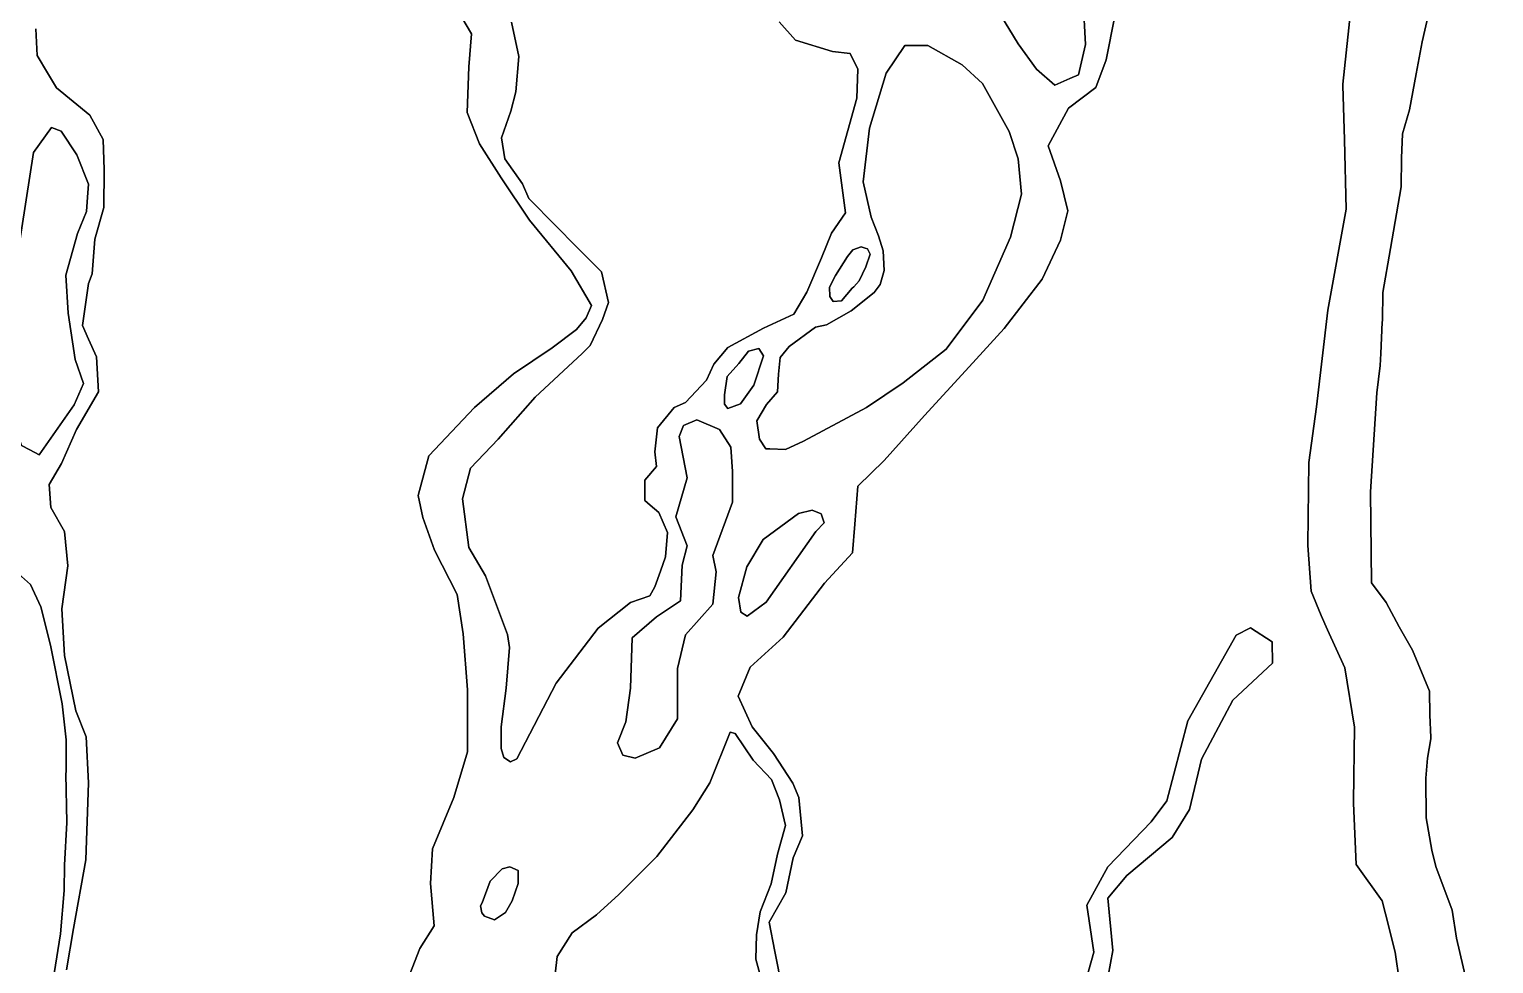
# Model space of a CAD drawing. Header units: inches. Extents: x 288635 to 1232953, y 676945 to 1655780.
# Drawn here: x 509250 to 526122, y 1441912 to 1452679 of the extents above; entities that cross this region are included whole.
import ezdxf

# ---------------------------------------------------------------- set-up
doc = ezdxf.new("R2010")
doc.units = ezdxf.units.IN
doc.header["$MEASUREMENT"] = 0
doc.layers.add('Images', color=7, linetype='Continuous')
picture_1 = doc.add_image_def('image4.jpg', size_in_pixel=(1536, 2752))

msp = doc.modelspace()

# ---------------------------------------------------------------- linework, layer by layer
at = {"color": 1}
for points in [[(517923.8432, 1441627.8141), (517839.1764, 1442051.1483), (517775.6762, 1442389.8156), (517966.1766, 1442728.483), (518050.8435, 1443130.6505), (518156.677, 1443384.651), (518114.3436, 1443829.1519), (518045.7341, 1443991.3198), (517823.736, 1444334.5714), (517580.3188, 1444641.4887), (517416.2768, 1444996.0311), (517553.8604, 1445329.4067), (517936.59, 1445673.9806), (518413.2995, 1446295.7756), (518734.6555, 1446646.3458), (518760.3628, 1446975.1184), (518797.4046, 1447414.3276), (519099.0302, 1447710.6615), (519564.6978, 1448229.2459), (520077.9905, 1448790.1637), (520483.6639, 1449230.4443), (520919.3671, 1449800.874), (521131.0342, 1450250.6666), (521215.7011, 1450589.3339), (521131.0342, 1450933.2929), (520988.1589, 1451335.4604), (521221.7783, 1451771.8583), (521537.0428, 1452008.3066), (521656.1055, 1452325.8072), (521854.5434, 1453317.9967)], [(521854.5434, 1453317.9967), (521656.1055, 1452325.8072), (521537.0428, 1452008.3066), (521221.7783, 1451771.8583), (520988.1589, 1451335.4604), (521131.0342, 1450933.2929), (521215.7011, 1450589.3339), (521131.0342, 1450250.6666), (520919.3671, 1449800.874), (520483.6639, 1449230.4443), (520077.9905, 1448790.1637), (519564.6978, 1448229.2459), (519099.0302, 1447710.6615), (518797.4046, 1447414.3276), (518760.3628, 1446975.1184), (518734.6555, 1446646.3458), (518413.2995, 1446295.7756), (517936.59, 1445673.9806), (517553.8604, 1445329.4067), (517416.2768, 1444996.0311), (517580.3188, 1444641.4887), (517823.736, 1444334.5714), (518045.7341, 1443991.3198), (518114.3436, 1443829.1519), (518156.677, 1443384.651), (518050.8435, 1443130.6505), (517966.1766, 1442728.483), (517775.6762, 1442389.8156), (517839.1764, 1442051.1483), (517923.8432, 1441627.8141)], [(521393.054, 1453002.774), (521419.5124, 1452505.3563), (521340.1372, 1452156.1056), (521237.1795, 1452111.3445), (521237.1795, 1452111.3445), (521066.8138, 1452037.2776), (520854.5001, 1452221.3851), (520644.6777, 1452511.1398), (520238.0213, 1453183.007)], [(520238.0213, 1453183.007), (520644.6777, 1452511.1398), (520854.5001, 1452221.3851), (521066.8138, 1452037.2776), (521237.1795, 1452111.3445), (521340.1372, 1452156.1056), (521419.5124, 1452505.3563), (521393.054, 1453002.774)], [(524492.8391, 1453060.7444), (524384.8239, 1452045.7599), (524385.1158, 1452035.0216), (524384.8239, 1452032.279), (524401.8918, 1451404.3381), (524423.5992, 1450605.703), (524209.821, 1449444.6354), (524081.1383, 1448328.6828), (523992.2012, 1447687.1631), (523980.3757, 1446744.0585), (523980.5196, 1446742.055), (523980.3757, 1446730.5776), (524018.097, 1446205.4515), (524134.144, 1445923.2258), (524207.4002, 1445760.0469), (524405.0427, 1445319.796), (524518.6297, 1444636.9138), (524508.5272, 1443777.366), (524508.6489, 1443774.2357), (524508.5272, 1443763.8851), (524536.1136, 1443054.0447), (524836.5931, 1442635.2859), (524876.1022, 1442487.7977), (524985.4749, 1442044.4094), (525086.5923, 1441355.2361)], [(525086.5923, 1441355.2361), (524985.4749, 1442044.4094), (524876.1022, 1442487.7977), (524836.5931, 1442635.2859), (524536.1136, 1443054.0447), (524508.5272, 1443763.8851), (524508.6489, 1443774.2357), (524508.5272, 1443777.366), (524518.6297, 1444636.9138), (524405.0427, 1445319.796), (524207.4002, 1445760.0469), (524134.144, 1445923.2258), (524018.097, 1446205.4515), (523980.3757, 1446730.5776), (523980.5196, 1446742.055), (523980.3757, 1446744.0585), (523992.2012, 1447687.1631), (524081.1383, 1448328.6828), (524209.821, 1449444.6354), (524423.5992, 1450605.703), (524401.8918, 1451404.3381), (524384.8239, 1452032.279), (524385.1158, 1452035.0216), (524384.8239, 1452045.7599), (524492.8391, 1453060.7444)], [(514122.6595, 1453003.1815), (514346.1799, 1452627.2607), (514315.6999, 1452246.26), (514295.5641, 1451721.9867), (514437.746, 1451358.6327), (514686.5406, 1450966.0974), (515011.6613, 1450478.4164), (515494.2622, 1449894.2153), (515727.9427, 1449497.9745), (515665.3768, 1449355.0694), (515555.2223, 1449218.5739), (515275.8218, 1449010.2935), (514828.8349, 1448710.2429), (514378.6423, 1448321.4402), (513854.167, 1447766.1134), (513731.4987, 1447308.4901), (513782.2988, 1447054.4896), (513919.4591, 1446678.5688), (514178.5396, 1446165.4878), (514249.6597, 1445713.3669), (514299.2671, 1445067.0587), (514299.2671, 1444352.6822), (514142.9795, 1443828.6831), (513894.1236, 1443234.8267), (513874.1203, 1442834.7601), (513914.3791, 1442350.4002), (513748.5553, 1442086.1314), (513457.7141, 1441339.9203)], [(513457.7141, 1441339.9203), (513748.5553, 1442086.1314), (513914.3791, 1442350.4002), (513874.1203, 1442834.7601), (513894.1236, 1443234.8267), (514142.9795, 1443828.6831), (514299.2671, 1444352.6822), (514299.2671, 1445067.0587), (514249.6597, 1445713.3669), (514178.5396, 1446165.4878), (513919.4591, 1446678.5688), (513782.2988, 1447054.4896), (513731.4987, 1447308.4901), (513854.167, 1447766.1134), (514378.6423, 1448321.4402), (514828.8349, 1448710.2429), (515275.8218, 1449010.2935), (515555.2223, 1449218.5739), (515665.3768, 1449355.0694), (515727.9427, 1449497.9745), (515494.2622, 1449894.2153), (515011.6613, 1450478.4164), (514686.5406, 1450966.0974), (514437.746, 1451358.6327), (514295.5641, 1451721.9867), (514315.6999, 1452246.26), (514346.1799, 1452627.2607), (514122.6595, 1453003.1815)], [(517887.7909, 1452766.7154), (518076.203, 1452554.7518), (518504.4204, 1452424.4248), (518708.3842, 1452398.9293), (518796.1767, 1452221.5697), (518783.6925, 1451884.4986), (518578.8929, 1451139.7729), (518653.3655, 1450562.6104), (518491.9226, 1450330.5363), (518375.7439, 1450047.749), (518207.4685, 1449650.8732), (518058.2432, 1449396.8727), (517708.9925, 1449234.9474), (517299.4167, 1449012.697), (517137.4914, 1448819.0216), (517051.7662, 1448634.8712), (516810.4657, 1448377.6957), (516680.2905, 1448320.5456), (516489.2518, 1448086.8437), (516457.056, 1447810.4357), (516475.0427, 1447639.5618), (516340.5648, 1447482.3439), (516340.5648, 1447250.5684), (516401.9377, 1447197.6193), (516502.4901, 1447110.8682), (516604.0903, 1446879.0927), (516581.8653, 1446599.6921), (516523.2295, 1446437.0387), (516457.2601, 1446254.0419), (516400.5701, 1446150.1103), (516177.1524, 1446075.6377), (515804.7895, 1445777.7474), (515320.7178, 1445144.7305), (514868.2485, 1444274.5973), (514795.3004, 1444239.6643), (514715.628, 1444289.4596), (514687.7009, 1444391.4752), (514687.7009, 1444642.0407), (514743.5553, 1445088.8761), (514780.7916, 1445554.3297), (514757.7355, 1445704.1944), (514506.555, 1446380.854), (514315.338, 1446708.6546), (514240.8654, 1447267.1989), (514333.9561, 1447620.9437), (514650.4646, 1447956.0703), (515078.6819, 1448440.142), (515618.6081, 1448942.8319), (515713.0257, 1449037.2495), (515852.2753, 1449334.5632), (515923.7129, 1449530.3553), (515844.3378, 1449884.8977), (515569.1705, 1450157.419), (515025.8984, 1450711.5831), (515004.2093, 1450730.1737), (514930.6902, 1450899.8331), (514730.4397, 1451186.6503), (514690.7521, 1451427.4216), (514796.2339, 1451737.6077), (514855.2642, 1451958.9712), (514890.0116, 1452364.3583), (514805.0314, 1452759.61)], [(514805.0314, 1452759.61), (514890.0116, 1452364.3583), (514855.2642, 1451958.9712), (514796.2339, 1451737.6077), (514690.7521, 1451427.4216), (514730.4397, 1451186.6503), (514930.6902, 1450899.8331), (515004.2093, 1450730.1737), (515025.8984, 1450711.5831), (515569.1705, 1450157.419), (515844.3378, 1449884.8977), (515923.7129, 1449530.3553), (515852.2753, 1449334.5632), (515713.0257, 1449037.2495), (515618.6081, 1448942.8319), (515078.6819, 1448440.142), (514650.4646, 1447956.0703), (514333.9561, 1447620.9437), (514240.8654, 1447267.1989), (514315.338, 1446708.6546), (514506.555, 1446380.854), (514757.7355, 1445704.1944), (514780.7916, 1445554.3297), (514743.5553, 1445088.8761), (514687.7009, 1444642.0407), (514687.7009, 1444391.4752), (514715.628, 1444289.4596), (514795.3004, 1444239.6643), (514868.2485, 1444274.5973), (515320.7178, 1445144.7305), (515804.7895, 1445777.7474), (516177.1524, 1446075.6377), (516400.5701, 1446150.1103), (516457.2601, 1446254.0419), (516523.2295, 1446437.0387), (516581.8653, 1446599.6921), (516604.0903, 1446879.0927), (516502.4901, 1447110.8682), (516401.9377, 1447197.6193), (516340.5648, 1447250.5684), (516340.5648, 1447482.3439), (516475.0427, 1447639.5618), (516457.056, 1447810.4357), (516489.2518, 1448086.8437), (516680.2905, 1448320.5456), (516810.4657, 1448377.6957), (517051.7662, 1448634.8712), (517137.4914, 1448819.0216), (517299.4167, 1449012.697), (517708.9925, 1449234.9474), (518058.2432, 1449396.8727), (518207.4685, 1449650.8732), (518375.7439, 1450047.749), (518491.9226, 1450330.5363), (518653.3655, 1450562.6104), (518578.8929, 1451139.7729), (518783.6925, 1451884.4986), (518796.1767, 1452221.5697), (518708.3842, 1452398.9293), (518504.4204, 1452424.4248), (518076.203, 1452554.7518), (517887.7909, 1452766.7154)], [(525807.0183, 1441710.669), (525694.8347, 1442205.97), (525641.9179, 1442529.8207), (525455.6509, 1443031.4717), (525409.0841, 1443221.9721), (525342.9937, 1443595.0512), (525338.8507, 1444049.586), (525358.284, 1444281.6433), (525396.3841, 1444503.8937), (525395.944, 1444514.8075), (525396.3841, 1444517.3746), (525385.8008, 1444779.8418), (525381.5674, 1445052.8924), (525184.717, 1445527.0267), (525032.3167, 1445793.7272), (524882.0331, 1446075.2444), (524714.8161, 1446301.7282), (524704.2327, 1447348.6994), (524776.3402, 1448489.2858), (524814.2996, 1448807.0857), (524820.7685, 1448945.285), (524837.583, 1449304.5033), (524841.0179, 1449325.4223), (524846.0201, 1449646.7203), (524931.7743, 1450153.7432), (525055.7801, 1450862.8162), (525059.8334, 1451192.5738), (525070.4168, 1451476.2077), (525150.8503, 1451751.3749), (525229.1671, 1452164.1257), (525296.9006, 1452536.6598), (525370.0504, 1452852.8998)], [(525370.0504, 1452852.8998), (525296.9006, 1452536.6598), (525229.1671, 1452164.1257), (525150.8503, 1451751.3749), (525070.4168, 1451476.2077), (525059.8334, 1451192.5738), (525055.7801, 1450862.8162), (524931.7743, 1450153.7432), (524846.0201, 1449646.7203), (524841.0179, 1449325.4223), (524837.583, 1449304.5033), (524820.7685, 1448945.285), (524814.2996, 1448807.0857), (524776.3402, 1448489.2858), (524704.2327, 1447348.6994), (524714.8161, 1446301.7282), (524882.0331, 1446075.2444), (525032.3167, 1445793.7272), (525184.717, 1445527.0267), (525381.5674, 1445052.8924), (525385.8008, 1444779.8418), (525396.3841, 1444517.3746), (525395.944, 1444514.8075), (525396.3841, 1444503.8937), (525358.284, 1444281.6433), (525338.8507, 1444049.586), (525342.9937, 1443595.0512), (525409.0841, 1443221.9721), (525455.6509, 1443031.4717), (525641.9179, 1442529.8207), (525694.8347, 1442205.97), (525807.0183, 1441710.669)], [(509678.7089, 1441840.7058), (509758.0841, 1442316.9568), (509900.8564, 1443110.5162), (509933.6334, 1443995.494), (509904.2358, 1444524.6502), (509784.5425, 1444825.2118), (509657.5422, 1445465.5047), (509625.7922, 1445999.9641), (509695.5079, 1446495.8115), (509655.8203, 1446892.6873), (509497.07, 1447170.5004), (509477.6252, 1447434.0087), (509620.5005, 1447677.4258), (509795.1258, 1448069.01), (510048.6413, 1448503.2382), (510022.6679, 1448905.095), (509933.6334, 1449106.9066), (509863.9176, 1449264.929), (509933.6334, 1449750.193), (509973.0032, 1449861.7408), (510006.7929, 1450259.7643), (510107.3348, 1450624.8901), (510112.6265, 1451058.8076), (510101.7199, 1451407.7351), (509948.5845, 1451688.5172), (509562.292, 1452006.0178), (509459.7556, 1452176.9119), (509340.0416, 1452376.4352), (509324.1665, 1452683.3525)], [(509324.1665, 1452683.3525), (509340.0416, 1452376.4352), (509459.7556, 1452176.9119), (509562.292, 1452006.0178), (509948.5845, 1451688.5172), (510101.7199, 1451407.7351), (510112.6265, 1451058.8076), (510107.3348, 1450624.8901), (510006.7929, 1450259.7643), (509973.0032, 1449861.7408), (509933.6334, 1449750.193), (509863.9176, 1449264.929), (509933.6334, 1449106.9066), (510022.6679, 1448905.095), (510048.6413, 1448503.2382), (509795.1258, 1448069.01), (509620.5005, 1447677.4258), (509477.6252, 1447434.0087), (509497.07, 1447170.5004), (509655.8203, 1446892.6873), (509695.5079, 1446495.8115), (509625.7922, 1445999.9641), (509657.5422, 1445465.5047), (509784.5425, 1444825.2118), (509904.2358, 1444524.6502), (509933.6334, 1443995.494), (509900.8564, 1443110.5162), (509758.0841, 1442316.9568), (509678.7089, 1441840.7058)], [(509126.6106, 1446406.5396), (509264.1942, 1446282.1852), (509383.2569, 1446025.5388), (509494.3822, 1445581.0379), (509629.3199, 1444906.3491), (509674.2992, 1444490.9524), (509674.2992, 1444125.8267), (509672.3065, 1444098.5475), (509682.2367, 1443538.4505), (509655.7783, 1443046.3245), (509650.4866, 1442755.2823), (509610.7991, 1442257.8646), (509536.7156, 1441800.1345)], [(509536.7156, 1441800.1345), (509610.7991, 1442257.8646), (509650.4866, 1442755.2823), (509655.7783, 1443046.3245), (509682.2367, 1443538.4505), (509672.3065, 1444098.5475), (509674.2992, 1444125.8267), (509674.2992, 1444490.9524), (509629.3199, 1444906.3491), (509494.3822, 1445581.0379), (509383.2569, 1446025.5388), (509264.1942, 1446282.1852), (509126.6106, 1446406.5396)], [(521654.9135, 1441625.1423), (521735.0282, 1442065.7731), (521674.9422, 1442666.6332), (521895.2575, 1442927.0059), (522416.0029, 1443367.6366), (522616.2896, 1443688.0953), (522756.4903, 1444268.9267), (523117.0064, 1444949.9015), (523573.8184, 1445375.2093), (523568.8257, 1445619.6877), (523319.0724, 1445782.6852), (523156.3613, 1445697.9698), (522596.261, 1444709.5575), (522355.9169, 1443788.2387), (522175.6589, 1443547.8946), (521674.9422, 1443027.1492), (521434.5981, 1442586.5185), (521514.7128, 1442045.7444), (521294.3974, 1441264.6263)], [(521294.3974, 1441264.6263), (521514.7128, 1442045.7444), (521434.5981, 1442586.5185), (521674.9422, 1443027.1492), (522175.6589, 1443547.8946), (522355.9169, 1443788.2387), (522596.261, 1444709.5575), (523156.3613, 1445697.9698), (523319.0724, 1445782.6852), (523568.8257, 1445619.6877), (523573.8184, 1445375.2093), (523117.0064, 1444949.9015), (522756.4903, 1444268.9267), (522616.2896, 1443688.0953), (522416.0029, 1443367.6366), (521895.2575, 1442927.0059), (521674.9422, 1442666.6332), (521735.0282, 1442065.7731), (521654.9135, 1441625.1423)], [(515310.2911, 1441793.6303), (515332.5162, 1441996.8307), (515503.9665, 1442266.7063), (515783.3671, 1442476.2567), (516043.7176, 1442708.0322), (516481.8685, 1443149.3581), (516894.6193, 1443685.9341), (517091.4697, 1443997.0847), (517323.1857, 1444579.0049), (517383.4383, 1444565.3229), (517589.1789, 1444256.9195), (517802.6711, 1444035.1848), (517891.5713, 1443800.2344), (517961.4214, 1443504.9588), (517872.2737, 1443173.7548), (517796.843, 1442834.3165), (517672.4958, 1442511.1818), (517628.0457, 1442244.4812), (517619.8587, 1441966.3115), (517712.1761, 1441627.8141)], [(517712.1761, 1441627.8141), (517619.8587, 1441966.3115), (517628.0457, 1442244.4812), (517672.4958, 1442511.1818), (517796.843, 1442834.3165), (517872.2737, 1443173.7548), (517961.4214, 1443504.9588), (517891.5713, 1443800.2344), (517802.6711, 1444035.1848), (517589.1789, 1444256.9195), (517383.4383, 1444565.3229), (517323.1857, 1444579.0049), (517091.4697, 1443997.0847), (516894.6193, 1443685.9341), (516481.8685, 1443149.3581), (516043.7176, 1442708.0322), (515783.3671, 1442476.2567), (515503.9665, 1442266.7063), (515332.5162, 1441996.8307), (515310.2911, 1441793.6303)]]:
    msp.add_lwpolyline(points, dxfattribs=at)
for points in [[(518169.3778, 1447931.835), (517963.0179, 1447838.9731), (517783.6347, 1447844.9984), (517737.0342, 1447846.5637), (517664.009, 1447957.6889), (517632.259, 1448167.2393), (517745.0407, 1448356.1721), (517870.3845, 1448500.615), (517883.0845, 1448703.8154), (517902.1345, 1448897.4908), (518003.4692, 1449024.2601), (518307.0178, 1449247.2202), (518434.5885, 1449275.5692), (518717.4799, 1449434.6957), (518982.6906, 1449646.8642), (519052.1772, 1449737.1967), (519097.5244, 1449899.7345), (519087.0507, 1450125.1037), (519035.7328, 1450301.0506), (518949.5641, 1450512.5557), (518857.8471, 1450921.2086), (518929.6485, 1451538.7006), (519124.1363, 1452175.2063), (519336.3049, 1452493.4591), (519601.5156, 1452493.4591), (519996.985, 1452271.0076), (520232.8752, 1452056.5435), (520538.5934, 1451503.3392), (520644.6777, 1451185.0863), (520680.0391, 1450778.4299), (520556.2741, 1450283.3699), (520238.0213, 1449558.4607), (519813.6842, 1448992.6778), (519318.6242, 1448603.7021), (518894.2871, 1448320.8107), (518169.3778, 1447931.835)], [(519996.985, 1452271.0076), (519601.5156, 1452493.4591), (519336.3049, 1452493.4591), (519124.1363, 1452175.2063), (518929.6485, 1451538.7006), (518857.8471, 1450921.2086), (518949.5641, 1450512.5557), (519035.7328, 1450301.0506), (519087.0507, 1450125.1037), (519097.5244, 1449899.7345), (519052.1772, 1449737.1967), (518982.6906, 1449646.8642), (518717.4799, 1449434.6957), (518434.5885, 1449275.5692), (518307.0178, 1449247.2202), (518003.4692, 1449024.2601), (517902.1345, 1448897.4908), (517883.0845, 1448703.8154), (517870.3845, 1448500.615), (517745.0407, 1448356.1721), (517632.259, 1448167.2393), (517664.009, 1447957.6889), (517737.0342, 1447846.5637), (517783.6347, 1447844.9984), (517963.0179, 1447838.9731), (518169.3778, 1447931.835), (518894.2871, 1448320.8107), (519318.6242, 1448603.7021), (519813.6842, 1448992.6778), (520238.0213, 1449558.4607), (520556.2741, 1450283.3699), (520680.0391, 1450778.4299), (520644.6777, 1451185.0863), (520538.5934, 1451503.3392), (520232.8752, 1452056.5435), (519996.985, 1452271.0076)], [(509765.5788, 1448351.2889), (509365.098, 1447775.5979), (509257.2291, 1447832.2677), (509158.3898, 1447884.1937), (509079.8008, 1448118.1244), (509011.223, 1448611.8846), (509038.6541, 1449174.2226), (509120.9474, 1450120.5963), (509299.2497, 1451258.9878), (509504.9831, 1451547.0145), (509618.7657, 1451503.701), (509798.6827, 1451233.8254), (509930.9746, 1450895.1581), (509919.9402, 1450743.7016), (509907.9734, 1450579.4496), (509806.7255, 1450326.3297), (509669.5699, 1449846.285), (509697.001, 1449407.3871), (509779.2943, 1448872.4802), (509875.3033, 1448598.169), (509765.5788, 1448351.2889)], [(509011.223, 1448611.8846), (509079.8008, 1448118.1244), (509158.3898, 1447884.1937), (509257.2291, 1447832.2677), (509365.098, 1447775.5979), (509765.5788, 1448351.2889), (509875.3033, 1448598.169), (509779.2943, 1448872.4802), (509697.001, 1449407.3871), (509669.5699, 1449846.285), (509806.7255, 1450326.3297), (509907.9734, 1450579.4496), (509919.9402, 1450743.7016), (509930.9746, 1450895.1581), (509798.6827, 1451233.8254), (509618.7657, 1451503.701), (509504.9831, 1451547.0145), (509299.2497, 1451258.9878), (509120.9474, 1450120.5963), (509038.6541, 1449174.2226), (509011.223, 1448611.8846)], [(518605.9276, 1449552.1771), (518510.7656, 1449540.8965), (518472.8461, 1449601.3172), (518469.2801, 1449706.861), (518537.0196, 1449842.3401), (518678.3093, 1450060.6969), (518739.7012, 1450138.0716), (518836.2214, 1450171.9383), (518880.7188, 1450159.1664), (518909.139, 1450151.009), (518937.8216, 1450088.9648), (518887.0215, 1449941.6446), (518809.7511, 1449781.0651), (518749.7199, 1449710.1558), (518730.316, 1449696.4113), (518605.9276, 1449552.1771)], [(518880.7188, 1450159.1664), (518836.2214, 1450171.9383), (518739.7012, 1450138.0716), (518678.3093, 1450060.6969), (518537.0196, 1449842.3401), (518469.2801, 1449706.861), (518472.8461, 1449601.3172), (518510.7656, 1449540.8965), (518605.9276, 1449552.1771), (518730.316, 1449696.4113), (518749.7199, 1449710.1558), (518809.7511, 1449781.0651), (518887.0215, 1449941.6446), (518937.8216, 1450088.9648), (518909.139, 1450151.009), (518880.7188, 1450159.1664)], [(517445.2356, 1448365.2205), (517299.2299, 1448309.839), (517258.9901, 1448357.799), (517258.9901, 1448467.9766), (517291.1013, 1448679.9112), (517425.9688, 1448827.6232), (517535.1472, 1448968.9129), (517657.1727, 1448999.4192), (517707.6438, 1448916.7418), (517599.3698, 1448577.1551), (517445.2356, 1448365.2205)], [(517707.6438, 1448916.7418), (517657.1727, 1448999.4192), (517535.1472, 1448968.9129), (517425.9688, 1448827.6232), (517291.1013, 1448679.9112), (517258.9901, 1448467.9766), (517258.9901, 1448357.799), (517299.2299, 1448309.839), (517445.2356, 1448365.2205), (517599.3698, 1448577.1551), (517707.6438, 1448916.7418)], [(516512.279, 1444400.0048), (516229.7476, 1444278.9199), (516087.534, 1444313.475), (516028.2072, 1444455.8592), (516121.2979, 1444697.8951), (516177.1524, 1445088.8761), (516195.7705, 1445666.0386), (516475.0427, 1445908.0744), (516754.3148, 1446094.2559), (516772.933, 1446503.855), (516828.7874, 1446727.2728), (516698.4604, 1447062.3994), (516828.7874, 1447509.2348), (516736.5246, 1447985.926), (516785.7322, 1448115.003), (516940.4963, 1448179.488), (517201.1503, 1448067.7791), (517331.4773, 1447862.9795), (517350.0954, 1447583.7074), (517350.0954, 1447229.9627), (517126.6777, 1446615.5639), (517163.914, 1446429.3825), (517126.6777, 1446057.0196), (516810.1693, 1445703.2749), (516717.0785, 1445312.2938), (516717.0785, 1444735.1314), (516512.279, 1444400.0048)], [(517201.1503, 1448067.7791), (516940.4963, 1448179.488), (516785.7322, 1448115.003), (516736.5246, 1447985.926), (516828.7874, 1447509.2348), (516698.4604, 1447062.3994), (516828.7874, 1446727.2728), (516772.933, 1446503.855), (516754.3148, 1446094.2559), (516475.0427, 1445908.0744), (516195.7705, 1445666.0386), (516177.1524, 1445088.8761), (516121.2979, 1444697.8951), (516028.2072, 1444455.8592), (516087.534, 1444313.475), (516229.7476, 1444278.9199), (516512.279, 1444400.0048), (516717.0785, 1444735.1314), (516717.0785, 1445312.2938), (516810.1693, 1445703.2749), (517126.6777, 1446057.0196), (517163.914, 1446429.3825), (517126.6777, 1446615.5639), (517350.0954, 1447229.9627), (517350.0954, 1447583.7074), (517331.4773, 1447862.9795), (517201.1503, 1448067.7791)], [(517738.0795, 1446078.4089), (517519.1581, 1445917.2757), (517448.072, 1445962.5123), (517422.2376, 1446130.8157), (517517.6587, 1446485.2369), (517703.8402, 1446801.7453), (518113.4393, 1447099.6356), (518271.4537, 1447136.6474), (518373.0539, 1447095.3724), (518407.979, 1446993.7722), (518310.3509, 1446892.306), (517738.0795, 1446078.4089)], [(517448.072, 1445962.5123), (517519.1581, 1445917.2757), (517738.0795, 1446078.4089), (518310.3509, 1446892.306), (518407.979, 1446993.7722), (518373.0539, 1447095.3724), (518271.4537, 1447136.6474), (518113.4393, 1447099.6356), (517703.8402, 1446801.7453), (517517.6587, 1446485.2369), (517422.2376, 1446130.8157), (517448.072, 1445962.5123)], [(514736.0068, 1442503.2882), (514609.0065, 1442419.468), (514494.7063, 1442458.8381), (514464.5975, 1442497.8024), (514450.0825, 1442579.2683), (514469.4295, 1442614.4257), (514559.3681, 1442861.7569), (514698.5094, 1443006.9733), (514785.1684, 1443028.638), (514880.7871, 1442987.1591), (514883.3271, 1442836.0288), (514813.4769, 1442637.9084), (514736.0068, 1442503.2882)], [(514494.7063, 1442458.8381), (514609.0065, 1442419.468), (514736.0068, 1442503.2882), (514813.4769, 1442637.9084), (514883.3271, 1442836.0288), (514880.7871, 1442987.1591), (514785.1684, 1443028.638), (514698.5094, 1443006.9733), (514559.3681, 1442861.7569), (514469.4295, 1442614.4257), (514450.0825, 1442579.2683), (514464.5975, 1442497.8024), (514494.7063, 1442458.8381)]]:
    msp.add_lwpolyline(points, close=True, dxfattribs=at)

# ---------------------------------------------------------------- pictures from other files: only their frames are drawn
at = {"layer": 'Images'}
image = msp.add_image(picture_1, insert=(512172.3558, 1384013.6564), size_in_units=(38934.3108, 69757.3068), rotation=-22.287740708, dxfattribs=at)
image.dxf.flags = 7

doc.saveas('drawing.dxf')
